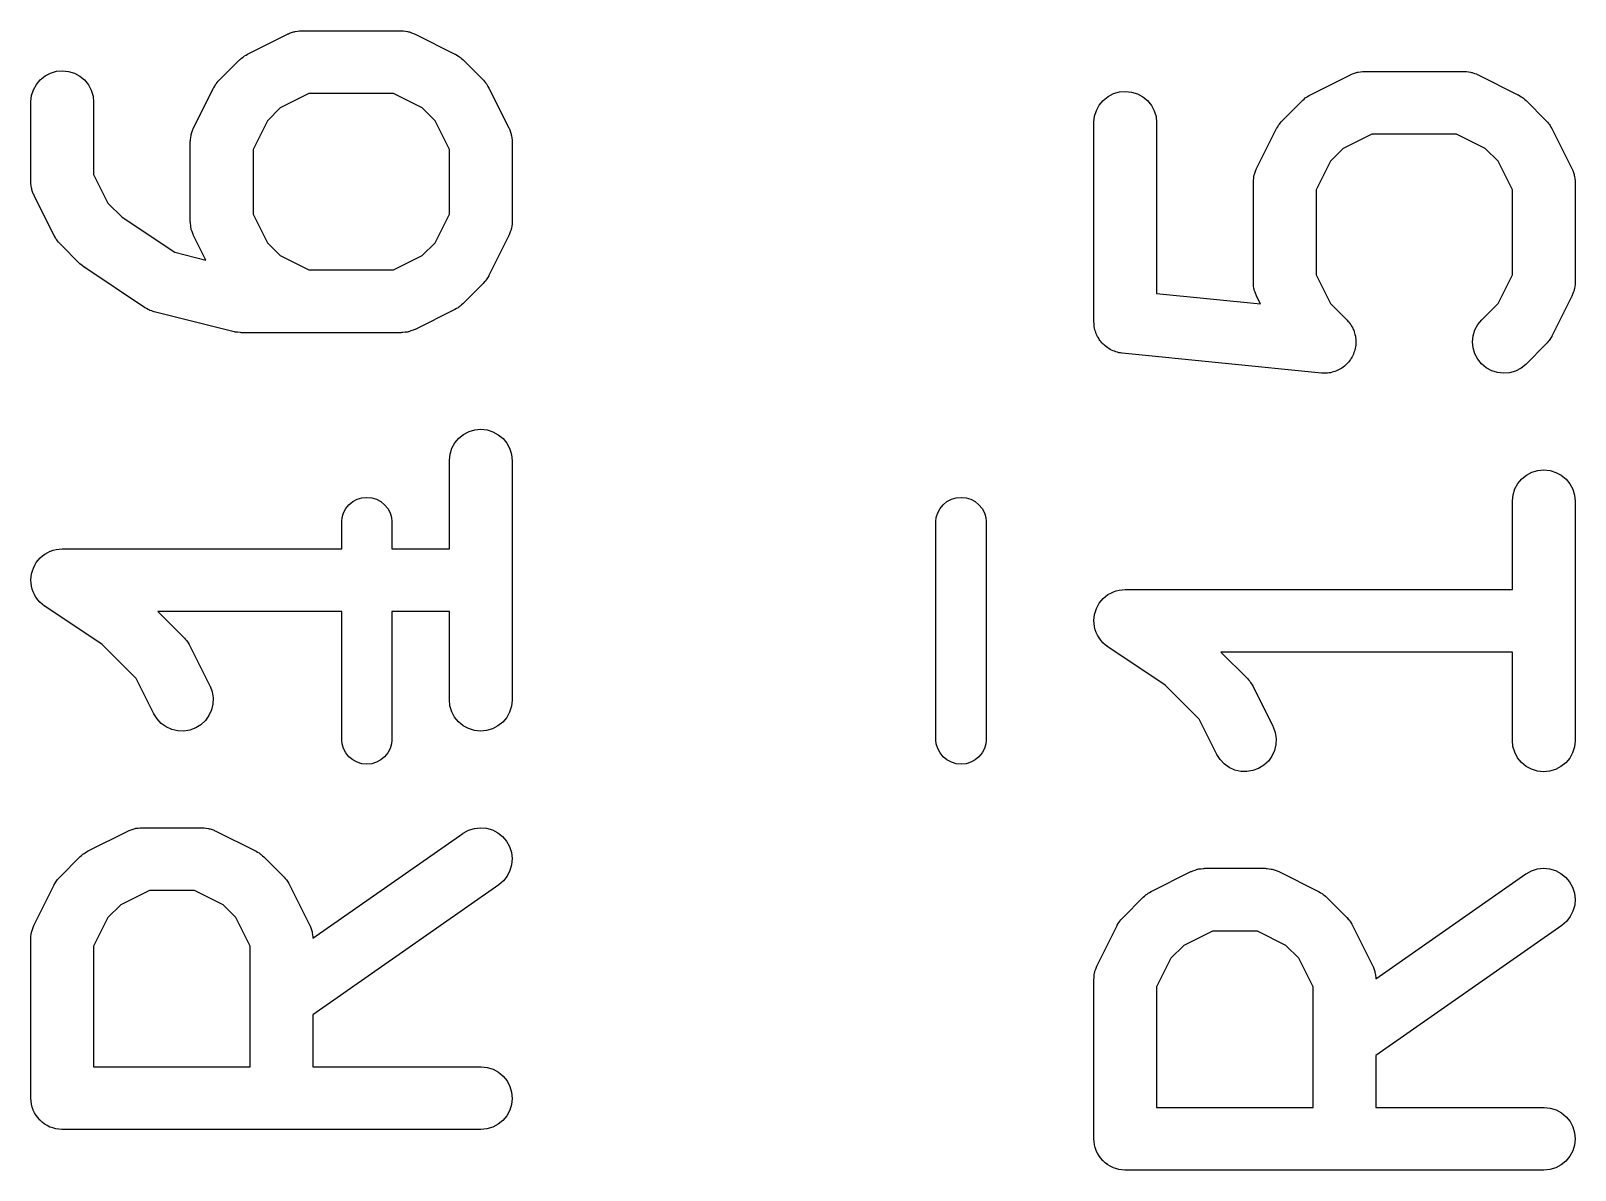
# Model space of a CAD drawing. Extents: x -0.18 to 2.54, y -2.17 to -0.07.
# Drawn here: x 0.9504 to 1.0957, y -0.6177 to -0.5105 of the extents above; entities that cross this region are included whole.
import ezdxf

# ---------------------------------------------------------------- set-up
doc = ezdxf.new("R2010")
doc.units = 0
doc.header["$MEASUREMENT"] = 0
doc.layers.add('BLACK', color=7, linetype='CONTINUOUS')

msp = doc.modelspace()

# ---------------------------------------------------------------- linework, layer by layer
at = {"layer": 'BLACK', "linetype": 'CONTINUOUS'}
for p, q in [((0.970828, -0.512643), (0.974577, -0.510768)), ((0.974577, -0.510768), (0.974614, -0.51075)), ((0.974614, -0.51075), (0.974696, -0.51072)), ((0.974696, -0.51072), (0.974773, -0.510679)), ((0.974773, -0.510679), (0.974966, -0.510621)), ((0.974966, -0.510621), (0.975155, -0.510551)), ((0.975155, -0.510551), (0.975241, -0.510538)), ((0.975241, -0.510538), (0.975324, -0.510513)), ((0.975324, -0.510513), (0.975526, -0.510493)), ((0.975526, -0.510493), (0.975725, -0.510462)), ((0.975725, -0.510462), (0.975812, -0.510465)), ((0.975812, -0.510465), (0.975898, -0.510456)), ((0.975898, -0.510456), (0.985272, -0.510456)), ((0.985272, -0.510456), (0.985313, -0.510457)), ((0.985313, -0.510457), (0.985399, -0.510466)), ((0.985399, -0.510466), (0.985486, -0.510464)), ((0.985486, -0.510464), (0.985685, -0.510499)), ((0.985685, -0.510499), (0.985886, -0.510521)), ((0.985886, -0.510521), (0.985968, -0.510547)), ((0.985968, -0.510547), (0.986054, -0.510562)), ((0.986054, -0.510562), (0.986243, -0.510634)), ((0.986243, -0.510634), (0.986435, -0.510695)), ((0.986435, -0.510695), (0.986511, -0.510737)), ((0.986511, -0.510737), (0.986592, -0.510768)), ((0.986592, -0.510768), (0.990342, -0.512643)), ((0.970444, -0.512884), (0.97054, -0.512808)), ((0.97054, -0.512808), (0.970687, -0.512731)), ((0.970687, -0.512731), (0.970828, -0.512643)), ((0.990342, -0.512643), (0.990379, -0.512662)), ((0.990379, -0.512662), (0.990518, -0.512752)), ((0.990518, -0.512752), (0.990664, -0.51283)), ((0.952295, -0.514421), (0.952847, -0.514258)), ((0.952847, -0.514258), (0.953421, -0.514206)), ((0.953421, -0.514206), (0.953995, -0.514266)), ((0.968186, -0.515071), (0.970061, -0.513196)), ((0.970061, -0.513196), (0.97009, -0.513167)), ((0.97009, -0.513167), (0.970219, -0.513064)), ((0.970219, -0.513064), (0.97034, -0.51295)), ((0.97034, -0.51295), (0.970444, -0.512884)), ((0.990664, -0.51283), (0.990759, -0.512908)), ((0.990759, -0.512908), (0.990862, -0.512975)), ((0.990862, -0.512975), (0.990981, -0.513091)), ((0.990981, -0.513091), (0.991109, -0.513196)), ((0.991109, -0.513196), (0.992984, -0.515071)), ((0.950687, -0.515996), (0.950964, -0.515491)), ((0.950964, -0.515491), (0.951335, -0.515049)), ((0.951335, -0.515049), (0.951784, -0.514688)), ((0.951784, -0.514688), (0.952295, -0.514421)), ((0.953995, -0.514266), (0.954545, -0.514437)), ((0.954545, -0.514437), (0.955052, -0.514711)), ((0.955052, -0.514711), (0.955496, -0.515078)), ((0.955496, -0.515078), (0.95586, -0.515525)), ((0.95586, -0.515525), (0.956131, -0.516034)), ((0.967651, -0.515802), (0.967742, -0.515662)), ((0.967742, -0.515662), (0.96782, -0.515516)), ((0.96782, -0.515516), (0.967898, -0.515421)), ((0.967898, -0.515421), (0.967965, -0.515318)), ((0.967965, -0.515318), (0.968081, -0.515199)), ((0.968081, -0.515199), (0.968186, -0.515071)), ((0.992984, -0.515071), (0.993013, -0.5151)), ((0.993013, -0.5151), (0.993116, -0.51523)), ((0.993116, -0.51523), (0.99323, -0.51535)), ((0.99323, -0.51535), (0.993296, -0.515455)), ((0.993296, -0.515455), (0.993372, -0.515551)), ((0.993372, -0.515551), (0.993449, -0.515698)), ((0.993449, -0.515698), (0.993537, -0.515838)), ((1.07083, -0.516462), (1.07458, -0.514587)), ((1.07458, -0.514587), (1.07461, -0.514569)), ((1.07461, -0.514569), (1.0747, -0.514539)), ((1.0747, -0.514539), (1.07477, -0.514498)), ((1.07477, -0.514498), (1.07497, -0.51444)), ((1.07497, -0.51444), (1.07516, -0.51437)), ((1.07516, -0.51437), (1.07524, -0.514357)), ((1.07524, -0.514357), (1.07532, -0.514332)), ((1.07532, -0.514332), (1.07553, -0.514312)), ((1.07553, -0.514312), (1.07572, -0.51428)), ((1.07572, -0.51428), (1.07581, -0.514284)), ((1.07581, -0.514284), (1.0759, -0.514275)), ((1.0759, -0.514275), (1.08527, -0.514275)), ((1.08527, -0.514275), (1.08531, -0.514276)), ((1.08531, -0.514276), (1.0854, -0.514285)), ((1.0854, -0.514285), (1.08549, -0.514283)), ((1.08549, -0.514283), (1.08569, -0.514317)), ((1.08569, -0.514317), (1.08589, -0.51434)), ((1.08589, -0.51434), (1.08597, -0.514366)), ((1.08597, -0.514366), (1.08605, -0.514381)), ((1.08605, -0.514381), (1.08624, -0.514453)), ((1.08624, -0.514453), (1.08644, -0.514514)), ((1.08644, -0.514514), (1.08651, -0.514556)), ((1.08651, -0.514556), (1.08659, -0.514587)), ((1.08659, -0.514587), (1.09034, -0.516462)), ((0.950448, -0.517118), (0.950513, -0.516545)), ((0.950448, -0.517159), (0.950448, -0.517118)), ((0.950448, -0.524658), (0.950448, -0.517159)), ((0.950513, -0.516545), (0.950687, -0.515996)), ((0.956131, -0.516034), (0.956297, -0.516585)), ((0.956297, -0.516585), (0.956354, -0.517159)), ((0.956354, -0.517159), (0.956354, -0.523961)), ((0.965758, -0.519588), (0.967633, -0.515838)), ((0.967633, -0.515838), (0.967651, -0.515802)), ((0.976595, -0.516362), (0.973898, -0.517711)), ((0.984575, -0.516362), (0.976595, -0.516362)), ((0.987272, -0.517711), (0.984575, -0.516362)), ((0.993537, -0.515838), (0.995412, -0.519588)), ((1.05096, -0.517435), (1.05133, -0.516993)), ((1.05133, -0.516993), (1.05178, -0.516632)), ((1.05178, -0.516632), (1.05229, -0.516365)), ((1.05229, -0.516365), (1.05285, -0.516202)), ((1.05285, -0.516202), (1.05342, -0.51615)), ((1.05342, -0.51615), (1.05399, -0.51621)), ((1.05399, -0.51621), (1.05455, -0.516381)), ((1.05455, -0.516381), (1.05505, -0.516655)), ((1.05505, -0.516655), (1.0555, -0.517022)), ((1.0555, -0.517022), (1.05586, -0.517469)), ((1.06819, -0.51889), (1.07006, -0.517015)), ((1.07006, -0.517015), (1.07009, -0.516986)), ((1.07009, -0.516986), (1.07022, -0.516883)), ((1.07022, -0.516883), (1.07034, -0.516769)), ((1.07034, -0.516769), (1.07044, -0.516703)), ((1.07044, -0.516703), (1.07054, -0.516627)), ((1.07054, -0.516627), (1.07069, -0.51655)), ((1.07069, -0.51655), (1.07083, -0.516462)), ((1.09034, -0.516462), (1.09038, -0.516481)), ((1.09038, -0.516481), (1.09052, -0.516571)), ((1.09052, -0.516571), (1.09066, -0.516649)), ((1.09066, -0.516649), (1.09076, -0.516727)), ((1.09076, -0.516727), (1.09086, -0.516794)), ((1.09086, -0.516794), (1.09098, -0.51691)), ((1.09098, -0.51691), (1.09111, -0.517015)), ((1.09111, -0.517015), (1.09298, -0.51889)), ((0.973898, -0.517711), (0.9727, -0.518908)), ((0.988469, -0.518908), (0.987272, -0.517711)), ((1.05045, -0.519062), (1.05051, -0.518489)), ((1.05051, -0.518489), (1.05069, -0.51794)), ((1.05069, -0.51794), (1.05096, -0.517435)), ((1.05586, -0.517469), (1.05613, -0.517978)), ((1.05613, -0.517978), (1.0563, -0.518529)), ((1.0563, -0.518529), (1.05635, -0.519103)), ((0.965552, -0.520126), (0.965624, -0.519937)), ((0.965624, -0.519937), (0.965685, -0.519745)), ((0.965685, -0.519745), (0.965727, -0.519669)), ((0.965727, -0.519669), (0.965758, -0.519588)), ((0.9727, -0.518908), (0.971352, -0.521605)), ((0.989818, -0.521605), (0.988469, -0.518908)), ((0.995412, -0.519588), (0.99543, -0.519625)), ((0.99543, -0.519625), (0.99546, -0.519706)), ((0.99546, -0.519706), (0.995501, -0.519783)), ((0.995501, -0.519783), (0.995559, -0.519976)), ((0.995559, -0.519976), (0.995629, -0.520166)), ((1.05045, -0.519103), (1.05045, -0.519062)), ((1.05045, -0.537851), (1.05045, -0.519103)), ((1.05635, -0.519103), (1.05635, -0.535178)), ((1.06576, -0.523407), (1.06763, -0.519657)), ((1.06763, -0.519657), (1.06765, -0.51962)), ((1.06765, -0.51962), (1.06774, -0.519481)), ((1.06774, -0.519481), (1.06782, -0.519335)), ((1.06782, -0.519335), (1.0679, -0.51924)), ((1.0679, -0.51924), (1.06796, -0.519137)), ((1.06796, -0.519137), (1.06808, -0.519018)), ((1.06808, -0.519018), (1.06819, -0.51889)), ((1.09298, -0.51889), (1.09301, -0.518919)), ((1.09301, -0.518919), (1.09312, -0.519049)), ((1.09312, -0.519049), (1.09323, -0.519169)), ((1.09323, -0.519169), (1.0933, -0.519274)), ((1.0933, -0.519274), (1.09337, -0.519369)), ((1.09337, -0.519369), (1.09345, -0.519517)), ((1.09345, -0.519517), (1.09354, -0.519657)), ((1.09354, -0.519657), (1.09541, -0.523407)), ((0.965446, -0.520867), (0.965456, -0.520781)), ((0.965446, -0.520908), (0.965446, -0.520867)), ((0.965446, -0.528407), (0.965446, -0.520908)), ((0.965454, -0.520694), (0.965488, -0.520495)), ((0.965456, -0.520781), (0.965454, -0.520694)), ((0.965488, -0.520495), (0.965511, -0.520294)), ((0.965511, -0.520294), (0.965537, -0.520212)), ((0.965537, -0.520212), (0.965552, -0.520126)), ((0.995629, -0.520166), (0.995642, -0.520251)), ((0.995642, -0.520251), (0.995667, -0.520335)), ((0.995667, -0.520335), (0.995687, -0.520536)), ((0.995687, -0.520536), (0.995719, -0.520735)), ((0.995719, -0.520735), (0.995715, -0.520822)), ((0.995715, -0.520822), (0.995724, -0.520908)), ((0.995724, -0.520908), (0.995724, -0.528407)), ((1.0766, -0.520181), (1.0739, -0.52153)), ((1.08457, -0.520181), (1.0766, -0.520181)), ((1.08727, -0.52153), (1.08457, -0.520181)), ((0.971352, -0.521605), (0.971352, -0.52771)), ((0.989818, -0.52771), (0.989818, -0.521605)), ((1.0727, -0.522727), (1.07135, -0.525424)), ((1.0739, -0.52153), (1.0727, -0.522727)), ((1.08847, -0.522727), (1.08727, -0.52153)), ((1.08982, -0.525424), (1.08847, -0.522727)), ((0.956354, -0.523961), (0.957702, -0.526658)), ((1.06545, -0.524513), (1.06549, -0.524314)), ((1.06549, -0.524314), (1.06551, -0.524113)), ((1.06551, -0.524113), (1.06554, -0.524031)), ((1.06554, -0.524031), (1.06555, -0.523945)), ((1.06555, -0.523945), (1.06562, -0.523756)), ((1.06562, -0.523756), (1.06568, -0.523564)), ((1.06568, -0.523564), (1.06573, -0.523488)), ((1.06573, -0.523488), (1.06576, -0.523407)), ((1.09541, -0.523407), (1.09543, -0.523444)), ((1.09543, -0.523444), (1.09546, -0.523525)), ((1.09546, -0.523525), (1.0955, -0.523602)), ((1.0955, -0.523602), (1.09556, -0.523795)), ((1.09556, -0.523795), (1.09563, -0.523985)), ((1.09563, -0.523985), (1.09564, -0.52407)), ((1.09564, -0.52407), (1.09567, -0.524154)), ((1.09567, -0.524154), (1.09569, -0.524355)), ((1.09569, -0.524355), (1.09572, -0.524554)), ((0.950456, -0.524744), (0.950448, -0.524658)), ((0.950453, -0.524831), (0.950456, -0.524744)), ((0.950485, -0.52503), (0.950453, -0.524831)), ((0.950504, -0.525231), (0.950485, -0.52503)), ((0.950529, -0.525315), (0.950504, -0.525231)), ((0.950543, -0.5254), (0.950529, -0.525315)), ((0.950612, -0.52559), (0.950543, -0.5254)), ((0.950671, -0.525783), (0.950612, -0.52559)), ((0.950712, -0.52586), (0.950671, -0.525783)), ((0.950742, -0.525941), (0.950712, -0.52586)), ((1.06546, -0.5246), (1.06545, -0.524513)), ((1.06545, -0.524686), (1.06546, -0.5246)), ((1.06545, -0.524727), (1.06545, -0.524686)), ((1.06545, -0.534101), (1.06545, -0.524727)), ((1.07135, -0.525424), (1.07135, -0.533404)), ((1.08982, -0.533404), (1.08982, -0.525424)), ((1.09572, -0.524554), (1.09572, -0.524641)), ((1.09572, -0.524641), (1.09572, -0.524727)), ((1.09572, -0.524727), (1.09572, -0.534101)), ((0.95076, -0.525978), (0.950742, -0.525941)), ((0.952635, -0.529728), (0.95076, -0.525978)), ((0.957702, -0.526658), (0.959031, -0.527987)), ((0.959031, -0.527987), (0.963987, -0.531291)), ((0.965455, -0.528494), (0.965446, -0.528407)), ((0.965451, -0.528581), (0.965455, -0.528494)), ((0.965483, -0.52878), (0.965451, -0.528581)), ((0.965502, -0.528981), (0.965483, -0.52878)), ((0.971352, -0.52771), (0.9727, -0.530408)), ((0.988469, -0.530408), (0.989818, -0.52771)), ((0.995716, -0.528622), (0.995682, -0.528821)), ((0.995723, -0.528449), (0.995714, -0.528535)), ((0.995714, -0.528535), (0.995716, -0.528622)), ((0.995724, -0.528407), (0.995723, -0.528449)), ((0.952723, -0.529868), (0.952635, -0.529728)), ((0.952799, -0.530016), (0.952723, -0.529868)), ((0.952876, -0.530112), (0.952799, -0.530016)), ((0.952941, -0.530216), (0.952876, -0.530112)), ((0.953055, -0.530336), (0.952941, -0.530216)), ((0.965528, -0.529064), (0.965502, -0.528981)), ((0.965541, -0.52915), (0.965528, -0.529064)), ((0.965611, -0.529339), (0.965541, -0.52915)), ((0.965669, -0.529533), (0.965611, -0.529339)), ((0.96571, -0.529609), (0.965669, -0.529533)), ((0.96574, -0.529691), (0.96571, -0.529609)), ((0.965758, -0.529728), (0.96574, -0.529691)), ((0.966904, -0.53202), (0.965758, -0.529728)), ((0.995412, -0.529728), (0.993537, -0.533477)), ((0.995443, -0.529647), (0.995412, -0.529728)), ((0.995485, -0.529571), (0.995443, -0.529647)), ((0.995546, -0.529379), (0.995485, -0.529571)), ((0.995618, -0.52919), (0.995546, -0.529379)), ((0.995633, -0.529104), (0.995618, -0.52919)), ((0.995659, -0.529021), (0.995633, -0.529104)), ((0.995682, -0.528821), (0.995659, -0.529021)), ((0.953159, -0.530466), (0.953055, -0.530336)), ((0.953188, -0.530495), (0.953159, -0.530466)), ((0.955062, -0.53237), (0.953188, -0.530495)), ((0.963987, -0.531291), (0.966904, -0.53202)), ((0.9727, -0.530408), (0.973898, -0.531605)), ((0.973898, -0.531605), (0.976595, -0.532954)), ((0.984575, -0.532954), (0.987272, -0.531605)), ((0.987272, -0.531605), (0.988469, -0.530408)), ((0.95527, -0.532541), (0.955062, -0.53237)), ((0.955478, -0.532716), (0.95527, -0.532541)), ((0.955508, -0.532736), (0.955478, -0.532716)), ((0.955512, -0.532739), (0.955508, -0.532736)), ((0.955508, -0.532736), (0.955508, -0.532736)), ((0.955508, -0.532736), (0.955508, -0.532736)), ((0.961137, -0.536489), (0.955512, -0.532739)), ((0.976595, -0.532954), (0.984575, -0.532954)), ((0.992984, -0.534245), (0.991109, -0.53612)), ((0.993089, -0.534117), (0.992984, -0.534245)), ((0.993205, -0.533998), (0.993089, -0.534117)), ((0.993272, -0.533894), (0.993205, -0.533998)), ((0.99335, -0.533799), (0.993272, -0.533894)), ((0.993428, -0.533654), (0.99335, -0.533799)), ((0.993518, -0.533514), (0.993428, -0.533654)), ((0.993537, -0.533477), (0.993518, -0.533514)), ((1.06545, -0.534187), (1.06545, -0.534101)), ((1.06545, -0.534274), (1.06545, -0.534187)), ((1.06548, -0.534473), (1.06545, -0.534274)), ((1.0655, -0.534675), (1.06548, -0.534473)), ((1.07135, -0.533404), (1.0727, -0.536101)), ((1.08847, -0.536101), (1.08982, -0.533404)), ((1.09568, -0.534515), (1.09566, -0.534715)), ((1.09572, -0.534316), (1.09568, -0.534515)), ((1.09572, -0.534142), (1.09571, -0.534229)), ((1.09571, -0.534229), (1.09572, -0.534316)), ((1.09572, -0.534101), (1.09572, -0.534142)), ((1.05635, -0.535178), (1.06612, -0.536155)), ((1.06553, -0.534758), (1.0655, -0.534675)), ((1.06554, -0.534844), (1.06553, -0.534758)), ((1.06561, -0.535033), (1.06554, -0.534844)), ((1.06567, -0.535226), (1.06561, -0.535033)), ((1.06571, -0.535303), (1.06567, -0.535226)), ((1.06574, -0.535385), (1.06571, -0.535303)), ((1.06576, -0.535422), (1.06574, -0.535385)), ((1.06612, -0.536155), (1.06576, -0.535422)), ((1.09541, -0.535422), (1.09354, -0.539171)), ((1.09544, -0.53534), (1.09541, -0.535422)), ((1.09548, -0.535264), (1.09544, -0.53534)), ((1.09555, -0.535072), (1.09548, -0.535264)), ((1.09562, -0.534883), (1.09555, -0.535072)), ((1.09563, -0.534798), (1.09562, -0.534883)), ((1.09566, -0.534715), (1.09563, -0.534798)), ((0.961311, -0.536581), (0.961137, -0.536489)), ((0.961479, -0.536685), (0.961311, -0.536581)), ((0.961564, -0.536717), (0.961479, -0.536685)), ((0.961645, -0.53676), (0.961564, -0.536717)), ((0.961834, -0.536817), (0.961645, -0.53676)), ((0.962019, -0.536886), (0.961834, -0.536817)), ((0.962059, -0.536896), (0.962019, -0.536886)), ((0.969558, -0.538771), (0.962059, -0.536896)), ((0.990342, -0.536673), (0.986592, -0.538547)), ((0.990482, -0.536584), (0.990342, -0.536673)), ((0.99063, -0.536508), (0.990482, -0.536584)), ((0.990726, -0.536431), (0.99063, -0.536508)), ((0.99083, -0.536366), (0.990726, -0.536431)), ((0.99095, -0.536252), (0.99083, -0.536366)), ((0.99108, -0.536149), (0.99095, -0.536252)), ((0.991109, -0.53612), (0.99108, -0.536149)), ((1.0727, -0.536101), (1.07424, -0.537637)), ((1.08693, -0.537637), (1.08847, -0.536101)), ((0.96961, -0.538779), (0.969558, -0.538771)), ((0.96966, -0.538795), (0.96961, -0.538779)), ((0.969894, -0.538821), (0.96966, -0.538795)), ((0.970128, -0.538856), (0.969894, -0.538821)), ((0.97018, -0.538853), (0.970128, -0.538856)), ((0.970232, -0.538859), (0.97018, -0.538853)), ((0.970274, -0.538859), (0.970232, -0.538859)), ((0.985272, -0.538859), (0.970274, -0.538859)), ((0.985358, -0.538851), (0.985272, -0.538859)), ((0.985445, -0.538854), (0.985358, -0.538851)), ((0.985644, -0.538823), (0.985445, -0.538854)), ((0.985845, -0.538803), (0.985644, -0.538823)), ((0.985929, -0.538778), (0.985845, -0.538803)), ((0.986014, -0.538764), (0.985929, -0.538778)), ((0.986204, -0.538695), (0.986014, -0.538764)), ((0.986397, -0.538636), (0.986204, -0.538695)), ((0.986474, -0.538596), (0.986397, -0.538636)), ((0.986555, -0.538566), (0.986474, -0.538596)), ((0.986592, -0.538547), (0.986555, -0.538566)), ((1.05046, -0.537981), (1.05045, -0.537851)), ((1.05046, -0.538113), (1.05046, -0.537981)), ((1.05049, -0.538267), (1.05046, -0.538113)), ((1.0505, -0.538424), (1.05049, -0.538267)), ((1.05054, -0.53855), (1.0505, -0.538424)), ((1.05057, -0.538679), (1.05054, -0.53855)), ((1.05063, -0.538825), (1.05057, -0.538679)), ((1.05067, -0.538976), (1.05063, -0.538825)), ((1.07424, -0.537637), (1.07427, -0.537667)), ((1.07427, -0.537667), (1.07435, -0.537778)), ((1.07435, -0.537778), (1.07445, -0.53788)), ((1.07445, -0.53788), (1.07453, -0.538002)), ((1.07453, -0.538002), (1.07462, -0.538117)), ((1.07462, -0.538117), (1.07469, -0.538243)), ((1.07469, -0.538243), (1.07477, -0.538362)), ((1.07477, -0.538362), (1.07482, -0.538499)), ((1.07482, -0.538499), (1.07489, -0.538629)), ((1.07489, -0.538629), (1.07493, -0.538765)), ((1.07493, -0.538765), (1.07498, -0.538897)), ((1.07498, -0.538897), (1.07501, -0.539041)), ((1.08613, -0.539142), (1.0863, -0.538591)), ((1.0863, -0.538591), (1.08657, -0.538083)), ((1.08657, -0.538083), (1.08693, -0.537637)), ((1.05073, -0.539092), (1.05067, -0.538976)), ((1.05078, -0.539214), (1.05073, -0.539092)), ((1.05087, -0.539346), (1.05078, -0.539214)), ((1.05094, -0.539485), (1.05087, -0.539346)), ((1.05102, -0.539586), (1.05094, -0.539485)), ((1.0511, -0.539696), (1.05102, -0.539586)), ((1.05121, -0.539809), (1.0511, -0.539696)), ((1.05131, -0.539931), (1.05121, -0.539809)), ((1.05141, -0.540015), (1.05131, -0.539931)), ((1.0515, -0.540109), (1.05141, -0.540015)), ((1.05163, -0.540198), (1.0515, -0.540109)), ((1.05175, -0.540299), (1.05163, -0.540198)), ((1.05187, -0.540361), (1.05175, -0.540299)), ((1.05197, -0.540435), (1.05187, -0.540361)), ((1.07504, -0.540329), (1.075, -0.540464)), ((1.07501, -0.539041), (1.07505, -0.539182)), ((1.07505, -0.540184), (1.07504, -0.540329)), ((1.07505, -0.539182), (1.07506, -0.539324)), ((1.07508, -0.54004), (1.07505, -0.540184)), ((1.07506, -0.539324), (1.07509, -0.539463)), ((1.07509, -0.539897), (1.07508, -0.54004)), ((1.07509, -0.539463), (1.07509, -0.53961)), ((1.07509, -0.53961), (1.0751, -0.539756)), ((1.0751, -0.539756), (1.07509, -0.539897)), ((1.08607, -0.539715), (1.08613, -0.539142)), ((1.08612, -0.540289), (1.08607, -0.539715)), ((1.08629, -0.540841), (1.08612, -0.540289)), ((1.09298, -0.539938), (1.09111, -0.541813)), ((1.09309, -0.53981), (1.09298, -0.539938)), ((1.0932, -0.539691), (1.09309, -0.53981)), ((1.09327, -0.539588), (1.0932, -0.539691)), ((1.09335, -0.539493), (1.09327, -0.539588)), ((1.09343, -0.539347), (1.09335, -0.539493)), ((1.09352, -0.539208), (1.09343, -0.539347)), ((1.09354, -0.539171), (1.09352, -0.539208)), ((1.05212, -0.540498), (1.05197, -0.540435)), ((1.05226, -0.540573), (1.05212, -0.540498)), ((1.05238, -0.540611), (1.05226, -0.540573)), ((1.0525, -0.540663), (1.05238, -0.540611)), ((1.05266, -0.540696), (1.0525, -0.540663)), ((1.05281, -0.540743), (1.05266, -0.540696)), ((1.05294, -0.540757), (1.05281, -0.540743)), ((1.05307, -0.540784), (1.05294, -0.540757)), ((1.05311, -0.540789), (1.05307, -0.540784)), ((1.07185, -0.542663), (1.05311, -0.540789)), ((1.07422, -0.541828), (1.07411, -0.541917)), ((1.07432, -0.541715), (1.07422, -0.541828)), ((1.07442, -0.541612), (1.07432, -0.541715)), ((1.0745, -0.541494), (1.07442, -0.541612)), ((1.07459, -0.541385), (1.0745, -0.541494)), ((1.07466, -0.541256), (1.07459, -0.541385)), ((1.07474, -0.541135), (1.07466, -0.541256)), ((1.0748, -0.541004), (1.07474, -0.541135)), ((1.07487, -0.540879), (1.0748, -0.541004)), ((1.07491, -0.540739), (1.07487, -0.540879)), ((1.07497, -0.540604), (1.07491, -0.540739)), ((1.075, -0.540464), (1.07497, -0.540604)), ((1.08656, -0.541351), (1.08629, -0.540841)), ((1.08692, -0.541799), (1.08656, -0.541351)), ((1.08736, -0.542168), (1.08692, -0.541799)), ((1.09108, -0.541842), (1.09063, -0.542202)), ((1.09111, -0.541813), (1.09108, -0.541842)), ((1.072, -0.542664), (1.07185, -0.542663)), ((1.07214, -0.542678), (1.072, -0.542664)), ((1.07228, -0.542664), (1.07214, -0.542678)), ((1.07243, -0.542665), (1.07228, -0.542664)), ((1.07257, -0.542637), (1.07243, -0.542665)), ((1.07271, -0.542624), (1.07257, -0.542637)), ((1.07285, -0.542582), (1.07271, -0.542624)), ((1.073, -0.542554), (1.07285, -0.542582)), ((1.07313, -0.5425), (1.073, -0.542554)), ((1.07326, -0.542459), (1.07313, -0.5425)), ((1.07339, -0.542391), (1.07326, -0.542459)), ((1.07353, -0.542335), (1.07339, -0.542391)), ((1.07365, -0.542257), (1.07353, -0.542335)), ((1.07377, -0.54219), (1.07365, -0.542257)), ((1.07389, -0.542098), (1.07377, -0.54219)), ((1.07401, -0.542017), (1.07389, -0.542098)), ((1.07411, -0.541917), (1.07401, -0.542017)), ((1.08787, -0.542443), (1.08736, -0.542168)), ((1.08842, -0.542616), (1.08787, -0.542443)), ((1.08899, -0.542678), (1.08842, -0.542616)), ((1.08956, -0.542628), (1.08899, -0.542678)), ((1.09012, -0.542467), (1.08956, -0.542628)), ((1.09063, -0.542202), (1.09012, -0.542467)), ((0.990334, -0.549236), (0.990705, -0.548795)), ((0.990705, -0.548795), (0.991154, -0.548434)), ((0.991154, -0.548434), (0.991665, -0.548167)), ((0.991665, -0.548167), (0.992218, -0.548004)), ((0.992218, -0.548004), (0.992791, -0.547952)), ((0.992791, -0.547952), (0.993365, -0.548012)), ((0.993365, -0.548012), (0.993915, -0.548183)), ((0.993915, -0.548183), (0.994422, -0.548457)), ((0.994422, -0.548457), (0.994866, -0.548824)), ((0.994866, -0.548824), (0.99523, -0.549271)), ((0.989818, -0.550863), (0.989883, -0.550291)), ((0.989883, -0.550291), (0.990057, -0.549741)), ((0.990057, -0.549741), (0.990334, -0.549236)), ((0.99523, -0.549271), (0.995501, -0.549779)), ((0.995501, -0.549779), (0.995667, -0.550331)), ((0.995667, -0.550331), (0.995724, -0.550905)), ((0.989818, -0.550905), (0.989818, -0.550863)), ((0.989818, -0.5592), (0.989818, -0.550905)), ((0.995724, -0.550905), (0.995724, -0.573402)), ((1.09115, -0.552253), (1.09166, -0.551986)), ((1.09166, -0.551986), (1.09222, -0.551823)), ((1.09222, -0.551823), (1.09279, -0.551771)), ((1.09279, -0.551771), (1.09336, -0.551831)), ((1.09336, -0.551831), (1.09392, -0.552001)), ((1.09392, -0.552001), (1.09442, -0.552276)), ((1.09006, -0.55356), (1.09033, -0.553055)), ((1.09033, -0.553055), (1.0907, -0.552614)), ((1.0907, -0.552614), (1.09115, -0.552253)), ((1.09442, -0.552276), (1.09487, -0.552643)), ((1.09487, -0.552643), (1.09523, -0.553089)), ((1.09523, -0.553089), (1.0955, -0.553598)), ((0.980369, -0.555051), (0.980729, -0.554756)), ((0.980729, -0.554756), (0.981139, -0.554536)), ((0.981139, -0.554536), (0.981584, -0.554401)), ((0.981584, -0.554401), (0.982047, -0.554356)), ((0.982047, -0.554356), (0.98251, -0.554401)), ((0.98251, -0.554401), (0.982956, -0.554536)), ((0.982956, -0.554536), (0.983366, -0.554756)), ((0.983366, -0.554756), (0.983726, -0.555051)), ((1.03627, -0.555051), (1.03663, -0.554756)), ((1.03663, -0.554756), (1.03704, -0.554536)), ((1.03704, -0.554536), (1.03749, -0.554401)), ((1.03749, -0.554401), (1.03795, -0.554356)), ((1.03795, -0.554356), (1.03842, -0.554401)), ((1.03842, -0.554401), (1.03886, -0.554536)), ((1.03886, -0.554536), (1.03927, -0.554756)), ((1.03927, -0.554756), (1.03963, -0.555051)), ((1.08982, -0.554682), (1.08988, -0.55411)), ((1.08982, -0.554723), (1.08982, -0.554682)), ((1.08982, -0.563019), (1.08982, -0.554723)), ((1.08988, -0.55411), (1.09006, -0.55356)), ((1.0955, -0.553598), (1.09567, -0.55415)), ((1.09567, -0.55415), (1.09572, -0.554723)), ((1.09572, -0.554723), (1.09572, -0.577221)), ((0.979685, -0.556613), (0.979719, -0.556266)), ((0.979719, -0.556266), (0.979854, -0.555821)), ((0.979854, -0.555821), (0.980074, -0.555411)), ((0.980074, -0.555411), (0.980369, -0.555051)), ((0.983726, -0.555051), (0.984021, -0.555411)), ((0.984021, -0.555411), (0.98424, -0.555821)), ((0.98424, -0.555821), (0.984375, -0.556266)), ((0.984375, -0.556266), (0.984409, -0.556613)), ((1.03559, -0.556613), (1.03562, -0.556266)), ((1.03562, -0.556266), (1.03576, -0.555821)), ((1.03576, -0.555821), (1.03598, -0.555411)), ((1.03598, -0.555411), (1.03627, -0.555051)), ((1.03963, -0.555051), (1.03993, -0.555411)), ((1.03993, -0.555411), (1.04015, -0.555821)), ((1.04015, -0.555821), (1.04028, -0.556266)), ((1.04028, -0.556266), (1.04031, -0.556613)), ((0.979685, -0.5592), (0.979685, -0.556613)), ((0.984409, -0.556613), (0.984409, -0.5592)), ((1.03559, -0.577206), (1.03559, -0.556613)), ((1.04031, -0.556613), (1.04031, -0.577206)), ((0.952548, -0.559341), (0.952827, -0.559257)), ((0.952827, -0.559257), (0.95283, -0.559256)), ((0.95283, -0.559256), (0.952832, -0.559256)), ((0.952832, -0.559256), (0.953119, -0.559228)), ((0.953119, -0.559228), (0.953401, -0.5592)), ((0.953401, -0.5592), (0.979685, -0.5592)), ((0.984409, -0.5592), (0.989818, -0.5592)), ((0.950681, -0.561005), (0.950821, -0.560746)), ((0.950821, -0.560746), (0.950953, -0.560502)), ((0.950953, -0.560502), (0.950954, -0.5605)), ((0.950954, -0.5605), (0.950955, -0.560498)), ((0.950955, -0.560498), (0.951145, -0.56027)), ((0.951145, -0.56027), (0.95132, -0.560058)), ((0.95132, -0.560058), (0.951322, -0.560056)), ((0.951322, -0.560056), (0.951323, -0.560055)), ((0.951323, -0.560055), (0.951552, -0.559869)), ((0.951552, -0.559869), (0.951767, -0.559694)), ((0.951767, -0.559694), (0.951769, -0.559693)), ((0.951769, -0.559693), (0.951771, -0.559691)), ((0.951771, -0.559691), (0.95203, -0.559554)), ((0.95203, -0.559554), (0.952276, -0.559423)), ((0.952276, -0.559423), (0.952278, -0.559422)), ((0.952278, -0.559422), (0.95228, -0.559421)), ((0.95228, -0.559421), (0.952548, -0.559341)), ((0.950448, -0.562128), (0.950479, -0.561843)), ((0.950448, -0.56213), (0.950448, -0.562128)), ((0.950448, -0.562133), (0.950448, -0.56213)), ((0.950475, -0.56243), (0.950448, -0.562133)), ((0.950479, -0.561843), (0.950508, -0.561559)), ((0.950508, -0.561559), (0.950509, -0.561557)), ((0.950509, -0.561555), (0.950596, -0.561276)), ((0.950509, -0.561557), (0.950509, -0.561555)), ((0.950596, -0.561276), (0.950679, -0.561009)), ((0.950679, -0.561009), (0.95068, -0.561007)), ((0.95068, -0.561007), (0.950681, -0.561005)), ((0.950499, -0.562702), (0.950475, -0.56243)), ((0.9505, -0.562704), (0.950499, -0.562702)), ((0.9505, -0.562706), (0.9505, -0.562704)), ((0.950583, -0.562989), (0.9505, -0.562706)), ((0.950661, -0.563255), (0.950583, -0.562989)), ((0.950662, -0.563257), (0.950661, -0.563255)), ((0.950663, -0.563259), (0.950662, -0.563257)), ((0.95079, -0.563503), (0.950663, -0.563259)), ((0.950927, -0.563766), (0.95079, -0.563503)), ((1.05155, -0.563688), (1.05177, -0.563513)), ((1.05177, -0.56351), (1.05203, -0.563373)), ((1.05177, -0.563512), (1.05177, -0.56351)), ((1.05177, -0.563513), (1.05177, -0.563512)), ((1.05203, -0.563373), (1.05228, -0.563242)), ((1.05228, -0.56324), (1.05255, -0.56316)), ((1.05228, -0.563241), (1.05228, -0.56324)), ((1.05228, -0.563242), (1.05228, -0.563241)), ((1.05255, -0.56316), (1.05283, -0.563076)), ((1.05283, -0.563075), (1.05312, -0.563047)), ((1.05283, -0.563076), (1.05283, -0.563075)), ((1.05283, -0.563075), (1.05283, -0.563075)), ((1.05312, -0.563047), (1.0534, -0.563019)), ((1.0534, -0.563019), (1.08982, -0.563019)), ((0.950929, -0.563768), (0.950927, -0.563766)), ((0.95093, -0.56377), (0.950929, -0.563768)), ((0.951109, -0.563992), (0.95093, -0.56377)), ((0.951288, -0.564216), (0.951109, -0.563992)), ((0.95129, -0.564217), (0.951288, -0.564216)), ((0.951291, -0.564219), (0.95129, -0.564217)), ((0.951514, -0.564406), (0.951291, -0.564219)), ((0.951729, -0.564587), (0.951514, -0.564406)), ((0.951732, -0.564589), (0.951729, -0.564587)), ((0.951733, -0.56459), (0.951732, -0.564589)), ((0.951763, -0.56461), (0.951733, -0.56459)), ((0.951733, -0.56459), (0.951733, -0.56459)), ((0.957144, -0.568197), (0.951763, -0.56461)), ((0.979685, -0.565106), (0.962404, -0.565106)), ((0.962404, -0.565106), (0.964863, -0.567564)), ((0.979685, -0.577206), (0.979685, -0.565106)), ((0.989818, -0.565106), (0.984409, -0.565106)), ((0.984409, -0.565106), (0.984409, -0.577206)), ((0.989818, -0.573402), (0.989818, -0.565106)), ((1.05051, -0.565374), (1.0506, -0.565095)), ((1.0506, -0.565095), (1.05068, -0.564828)), ((1.05068, -0.564824), (1.05082, -0.564567)), ((1.05068, -0.564826), (1.05068, -0.564824)), ((1.05068, -0.564828), (1.05068, -0.564826)), ((1.05082, -0.564567), (1.05095, -0.564321)), ((1.05095, -0.564319), (1.05096, -0.564317)), ((1.05095, -0.564321), (1.05095, -0.564319)), ((1.05096, -0.564317), (1.05114, -0.564097)), ((1.05114, -0.564097), (1.05132, -0.563877)), ((1.05132, -0.563874), (1.05155, -0.563688)), ((1.05132, -0.563875), (1.05132, -0.563874)), ((1.05132, -0.563877), (1.05132, -0.563875)), ((1.05045, -0.565947), (1.05048, -0.565662)), ((1.05045, -0.565949), (1.05045, -0.565947)), ((1.05045, -0.565951), (1.05045, -0.565949)), ((1.05047, -0.566241), (1.05045, -0.565951)), ((1.0505, -0.566521), (1.05047, -0.566241)), ((1.05048, -0.565662), (1.05051, -0.565378)), ((1.0505, -0.566523), (1.0505, -0.566521)), ((1.0505, -0.566525), (1.0505, -0.566523)), ((1.05058, -0.566808), (1.0505, -0.566525)), ((1.05051, -0.565376), (1.05051, -0.565374)), ((1.05051, -0.565378), (1.05051, -0.565376)), ((0.964863, -0.567564), (0.964891, -0.567594)), ((0.964891, -0.567594), (0.964995, -0.567723)), ((0.964995, -0.567723), (0.965109, -0.567844)), ((0.965109, -0.567844), (0.965174, -0.567948)), ((0.965174, -0.567948), (0.965251, -0.568044)), ((1.05066, -0.567074), (1.05058, -0.566808)), ((1.05066, -0.567076), (1.05066, -0.567074)), ((1.05066, -0.567078), (1.05066, -0.567076)), ((1.05079, -0.567314), (1.05066, -0.567078)), ((1.05093, -0.567585), (1.05079, -0.567314)), ((1.05093, -0.567587), (1.05093, -0.567585)), ((1.05093, -0.567589), (1.05093, -0.567587)), ((1.05111, -0.567811), (1.05093, -0.567589)), ((1.05129, -0.568035), (1.05111, -0.567811)), ((0.960348, -0.571401), (0.957144, -0.568197)), ((0.965251, -0.568044), (0.965327, -0.568191)), ((0.965327, -0.568191), (0.965416, -0.568332)), ((0.965416, -0.568332), (0.96729, -0.572081)), ((1.05129, -0.568036), (1.05129, -0.568035)), ((1.05129, -0.568038), (1.05129, -0.568036)), ((1.05151, -0.568225), (1.05129, -0.568038)), ((1.05173, -0.568406), (1.05151, -0.568225)), ((1.05173, -0.568408), (1.05173, -0.568406)), ((1.05173, -0.568409), (1.05173, -0.568408)), ((1.05173, -0.568408), (1.05173, -0.568408)), ((1.05176, -0.568429), (1.05173, -0.568409)), ((1.05714, -0.572016), (1.05176, -0.568429)), ((1.08982, -0.568925), (1.0624, -0.568925)), ((1.0624, -0.568925), (1.06486, -0.571383)), ((1.08982, -0.577221), (1.08982, -0.568925)), ((0.962008, -0.574722), (0.960348, -0.571401)), ((0.96729, -0.572081), (0.967309, -0.572118)), ((0.967309, -0.572118), (0.967507, -0.572659)), ((1.06035, -0.57522), (1.05714, -0.572016)), ((1.06486, -0.571383), (1.06489, -0.571413)), ((1.06489, -0.571413), (1.06499, -0.571542)), ((1.06499, -0.571542), (1.06511, -0.571663)), ((1.06511, -0.571663), (1.06517, -0.571767)), ((1.06517, -0.571767), (1.06525, -0.571863)), ((1.06525, -0.571863), (1.06533, -0.57201)), ((1.06533, -0.57201), (1.06542, -0.572151)), ((1.06542, -0.572151), (1.06729, -0.5759)), ((0.967575, -0.573804), (0.967441, -0.574365)), ((0.967507, -0.572659), (0.967597, -0.573228)), ((0.967597, -0.573228), (0.967575, -0.573804)), ((0.989874, -0.573975), (0.989818, -0.573402)), ((0.995723, -0.573443), (0.995659, -0.574016)), ((0.995724, -0.573402), (0.995723, -0.573443)), ((0.962315, -0.57521), (0.962008, -0.574722)), ((0.962711, -0.575629), (0.962315, -0.57521)), ((0.9672, -0.574889), (0.966863, -0.575356)), ((0.967441, -0.574365), (0.9672, -0.574889)), ((0.990041, -0.574527), (0.989874, -0.573975)), ((0.990311, -0.575036), (0.990041, -0.574527)), ((0.990676, -0.575482), (0.990311, -0.575036)), ((0.995207, -0.57507), (0.994837, -0.575511)), ((0.995485, -0.574565), (0.995207, -0.57507)), ((0.995659, -0.574016), (0.995485, -0.574565)), ((1.06201, -0.578541), (1.06035, -0.57522)), ((0.96318, -0.575963), (0.962711, -0.575629)), ((0.963706, -0.5762), (0.96318, -0.575963)), ((0.964267, -0.57633), (0.963706, -0.5762)), ((0.964843, -0.576348), (0.964267, -0.57633)), ((0.965412, -0.576254), (0.964843, -0.576348)), ((0.965951, -0.576052), (0.965412, -0.576254)), ((0.966441, -0.575749), (0.965951, -0.576052)), ((0.966863, -0.575356), (0.966441, -0.575749)), ((0.99112, -0.57585), (0.990676, -0.575482)), ((0.991627, -0.576124), (0.99112, -0.57585)), ((0.992177, -0.576294), (0.991627, -0.576124)), ((0.99275, -0.576354), (0.992177, -0.576294)), ((0.993324, -0.576302), (0.99275, -0.576354)), ((0.993877, -0.576139), (0.993324, -0.576302)), ((0.994388, -0.575872), (0.993877, -0.576139)), ((0.994837, -0.575511), (0.994388, -0.575872)), ((1.06729, -0.5759), (1.06731, -0.575937)), ((1.06731, -0.575937), (1.06751, -0.576478)), ((1.06751, -0.576478), (1.0676, -0.577047)), ((0.979719, -0.577553), (0.979685, -0.577206)), ((0.979854, -0.577998), (0.979719, -0.577553)), ((0.980074, -0.578408), (0.979854, -0.577998)), ((0.98424, -0.577998), (0.984021, -0.578408)), ((0.984375, -0.577553), (0.98424, -0.577998)), ((0.984409, -0.577206), (0.984375, -0.577553)), ((1.03562, -0.577553), (1.03559, -0.577206)), ((1.03576, -0.577998), (1.03562, -0.577553)), ((1.03598, -0.578408), (1.03576, -0.577998)), ((1.04015, -0.577998), (1.03993, -0.578408)), ((1.04028, -0.577553), (1.04015, -0.577998)), ((1.04031, -0.577206), (1.04028, -0.577553)), ((1.06757, -0.577623), (1.06744, -0.578184)), ((1.0676, -0.577047), (1.06757, -0.577623)), ((1.08987, -0.577794), (1.08982, -0.577221)), ((1.09004, -0.578346), (1.08987, -0.577794)), ((1.09566, -0.577835), (1.09548, -0.578384)), ((1.09572, -0.577262), (1.09566, -0.577835)), ((1.09572, -0.577221), (1.09572, -0.577262)), ((0.980369, -0.578768), (0.980074, -0.578408)), ((0.980729, -0.579063), (0.980369, -0.578768)), ((0.981139, -0.579283), (0.980729, -0.579063)), ((0.981584, -0.579418), (0.981139, -0.579283)), ((0.982047, -0.579463), (0.981584, -0.579418)), ((0.98251, -0.579418), (0.982047, -0.579463)), ((0.982956, -0.579283), (0.98251, -0.579418)), ((0.983366, -0.579063), (0.982956, -0.579283)), ((0.983726, -0.578768), (0.983366, -0.579063)), ((0.984021, -0.578408), (0.983726, -0.578768)), ((1.03627, -0.578768), (1.03598, -0.578408)), ((1.03663, -0.579063), (1.03627, -0.578768)), ((1.03704, -0.579283), (1.03663, -0.579063)), ((1.03749, -0.579418), (1.03704, -0.579283)), ((1.03795, -0.579463), (1.03749, -0.579418)), ((1.03842, -0.579418), (1.03795, -0.579463)), ((1.03886, -0.579283), (1.03842, -0.579418)), ((1.03927, -0.579063), (1.03886, -0.579283)), ((1.03963, -0.578768), (1.03927, -0.579063)), ((1.03993, -0.578408), (1.03963, -0.578768)), ((1.06232, -0.579029), (1.06201, -0.578541)), ((1.06271, -0.579448), (1.06232, -0.579029)), ((1.06318, -0.579782), (1.06271, -0.579448)), ((1.06644, -0.579567), (1.06595, -0.579871)), ((1.06686, -0.579175), (1.06644, -0.579567)), ((1.0672, -0.578707), (1.06686, -0.579175)), ((1.06744, -0.578184), (1.0672, -0.578707)), ((1.09031, -0.578855), (1.09004, -0.578346)), ((1.09068, -0.579301), (1.09031, -0.578855)), ((1.09112, -0.579669), (1.09068, -0.579301)), ((1.09484, -0.57933), (1.09439, -0.579691)), ((1.09521, -0.578889), (1.09484, -0.57933)), ((1.09548, -0.578384), (1.09521, -0.578889)), ((1.06371, -0.580019), (1.06318, -0.579782)), ((1.06427, -0.580149), (1.06371, -0.580019)), ((1.06484, -0.580167), (1.06427, -0.580149)), ((1.06541, -0.580073), (1.06484, -0.580167)), ((1.06595, -0.579871), (1.06541, -0.580073)), ((1.09163, -0.579943), (1.09112, -0.579669)), ((1.09218, -0.580113), (1.09163, -0.579943)), ((1.09275, -0.580173), (1.09218, -0.580113)), ((1.09332, -0.580121), (1.09275, -0.580173)), ((1.09388, -0.579958), (1.09332, -0.580121)), ((1.09439, -0.579691), (1.09388, -0.579958)), ((0.95583, -0.587634), (0.959579, -0.585759)), ((0.959579, -0.585759), (0.959616, -0.585741)), ((0.959616, -0.585741), (0.959698, -0.585711)), ((0.959698, -0.585711), (0.959775, -0.58567)), ((0.959775, -0.58567), (0.959968, -0.585612)), ((0.959968, -0.585612), (0.960157, -0.585542)), ((0.960157, -0.585542), (0.960243, -0.585529)), ((0.960243, -0.585529), (0.960326, -0.585503)), ((0.960326, -0.585503), (0.960527, -0.585484)), ((0.960527, -0.585484), (0.960727, -0.585452)), ((0.960727, -0.585452), (0.960813, -0.585456)), ((0.960813, -0.585456), (0.9609, -0.585447)), ((0.9609, -0.585447), (0.966524, -0.585447)), ((0.966524, -0.585447), (0.966565, -0.585447)), ((0.966565, -0.585447), (0.966652, -0.585457)), ((0.966652, -0.585457), (0.966739, -0.585455)), ((0.966739, -0.585455), (0.966938, -0.585489)), ((0.966938, -0.585489), (0.967138, -0.585512)), ((0.967138, -0.585512), (0.967221, -0.585538)), ((0.967221, -0.585538), (0.967307, -0.585553)), ((0.967307, -0.585553), (0.967495, -0.585625)), ((0.967495, -0.585625), (0.967687, -0.585686)), ((0.967687, -0.585686), (0.967764, -0.585728)), ((0.967764, -0.585728), (0.967845, -0.585759)), ((0.967845, -0.585759), (0.971594, -0.587634)), ((0.976972, -0.595855), (0.991078, -0.585981)), ((0.991078, -0.585981), (0.991111, -0.585957)), ((0.991111, -0.585957), (0.991618, -0.585682)), ((0.991618, -0.585682), (0.992167, -0.585509)), ((0.992167, -0.585509), (0.99274, -0.585447)), ((0.99274, -0.585447), (0.993314, -0.585498)), ((0.993314, -0.585498), (0.993868, -0.585658)), ((0.993868, -0.585658), (0.994379, -0.585924)), ((0.994379, -0.585924), (0.99483, -0.586283)), ((0.99483, -0.586283), (0.995202, -0.586724)), ((0.995202, -0.586724), (0.995481, -0.587228)), ((0.953188, -0.590061), (0.955062, -0.588187)), ((0.955062, -0.588187), (0.955092, -0.588158)), ((0.955092, -0.588158), (0.955221, -0.588054)), ((0.955221, -0.588054), (0.955342, -0.58794)), ((0.955342, -0.58794), (0.955446, -0.587875)), ((0.955446, -0.587875), (0.955542, -0.587798)), ((0.955542, -0.587798), (0.955689, -0.587722)), ((0.955689, -0.587722), (0.95583, -0.587634)), ((0.971594, -0.587634), (0.971631, -0.587652)), ((0.971631, -0.587652), (0.97177, -0.587743)), ((0.97177, -0.587743), (0.971916, -0.587821)), ((0.971916, -0.587821), (0.972011, -0.587899)), ((0.972011, -0.587899), (0.972114, -0.587966)), ((0.972114, -0.587966), (0.972233, -0.588081)), ((0.972233, -0.588081), (0.972362, -0.588187)), ((0.972362, -0.588187), (0.974236, -0.590061)), ((0.995481, -0.587228), (0.995657, -0.587776)), ((0.995657, -0.587776), (0.995723, -0.588349)), ((0.995723, -0.588349), (0.995677, -0.588923)), ((0.99552, -0.589478), (0.995258, -0.589991)), ((0.995677, -0.588923), (0.99552, -0.589478)), ((1.05583, -0.591453), (1.05958, -0.589578)), ((1.05958, -0.589578), (1.05962, -0.58956)), ((1.05962, -0.58956), (1.0597, -0.58953)), ((1.0597, -0.58953), (1.05977, -0.589489)), ((1.05977, -0.589489), (1.05997, -0.58943)), ((1.05997, -0.58943), (1.06016, -0.589361)), ((1.06016, -0.589361), (1.06024, -0.589347)), ((1.06024, -0.589347), (1.06033, -0.589322)), ((1.06033, -0.589322), (1.06053, -0.589303)), ((1.06053, -0.589303), (1.06073, -0.589271)), ((1.06073, -0.589271), (1.06081, -0.589274)), ((1.06081, -0.589274), (1.0609, -0.589266)), ((1.0609, -0.589266), (1.06652, -0.589266)), ((1.06652, -0.589266), (1.06657, -0.589266)), ((1.06657, -0.589266), (1.06665, -0.589276)), ((1.06665, -0.589276), (1.06674, -0.589274)), ((1.06674, -0.589274), (1.06694, -0.589308)), ((1.06694, -0.589308), (1.06714, -0.589331)), ((1.06714, -0.589331), (1.06722, -0.589357)), ((1.06722, -0.589357), (1.06731, -0.589372)), ((1.06731, -0.589372), (1.0675, -0.589444)), ((1.0675, -0.589444), (1.06769, -0.589505)), ((1.06769, -0.589505), (1.06776, -0.589547)), ((1.06776, -0.589547), (1.06784, -0.589578)), ((1.06784, -0.589578), (1.07159, -0.591453)), ((1.07697, -0.599674), (1.09108, -0.5898)), ((1.09108, -0.5898), (1.09111, -0.589776)), ((1.09111, -0.589776), (1.09162, -0.589501)), ((1.09162, -0.589501), (1.09217, -0.589328)), ((1.09217, -0.589328), (1.09274, -0.589266)), ((1.09274, -0.589266), (1.09331, -0.589316)), ((1.09331, -0.589316), (1.09387, -0.589477)), ((1.09387, -0.589477), (1.09438, -0.589743)), ((1.09438, -0.589743), (1.09483, -0.590102)), ((0.95076, -0.594578), (0.952635, -0.590829)), ((0.952635, -0.590829), (0.952653, -0.590792)), ((0.952653, -0.590792), (0.952744, -0.590653)), ((0.952744, -0.590653), (0.952822, -0.590507)), ((0.952822, -0.590507), (0.9529, -0.590412)), ((0.9529, -0.590412), (0.952967, -0.590309)), ((0.952967, -0.590309), (0.953082, -0.59019)), ((0.953082, -0.59019), (0.953188, -0.590061)), ((0.974236, -0.590061), (0.974265, -0.590091)), ((0.974265, -0.590091), (0.974369, -0.59022)), ((0.974369, -0.59022), (0.974483, -0.590341)), ((0.974483, -0.590341), (0.974548, -0.590445)), ((0.974548, -0.590445), (0.974625, -0.590541)), ((0.974625, -0.590541), (0.974701, -0.590688)), ((0.974701, -0.590688), (0.974789, -0.590829)), ((0.974789, -0.590829), (0.976664, -0.594578)), ((0.994464, -0.590819), (0.976976, -0.603061)), ((0.994902, -0.590444), (0.994464, -0.590819)), ((0.995258, -0.589991), (0.994902, -0.590444)), ((1.09483, -0.590102), (1.0952, -0.590542)), ((1.0952, -0.590542), (1.09548, -0.591046)), ((1.09548, -0.591046), (1.09566, -0.591595)), ((0.958899, -0.592701), (0.957702, -0.593899)), ((0.961597, -0.591353), (0.958899, -0.592701)), ((0.965827, -0.591353), (0.961597, -0.591353)), ((0.968525, -0.592701), (0.965827, -0.591353)), ((0.969722, -0.593899), (0.968525, -0.592701)), ((1.05319, -0.59388), (1.05506, -0.592006)), ((1.05506, -0.592006), (1.05509, -0.591977)), ((1.05509, -0.591977), (1.05522, -0.591873)), ((1.05522, -0.591873), (1.05534, -0.591759)), ((1.05534, -0.591759), (1.05545, -0.591694)), ((1.05545, -0.591694), (1.05554, -0.591617)), ((1.05554, -0.591617), (1.05569, -0.591541)), ((1.05569, -0.591541), (1.05583, -0.591453)), ((1.07159, -0.591453), (1.07163, -0.591471)), ((1.07163, -0.591471), (1.07177, -0.591562)), ((1.07177, -0.591562), (1.07192, -0.59164)), ((1.07192, -0.59164), (1.07201, -0.591718)), ((1.07201, -0.591718), (1.07211, -0.591785)), ((1.07211, -0.591785), (1.07223, -0.5919)), ((1.07223, -0.5919), (1.07236, -0.592006)), ((1.07236, -0.592006), (1.07424, -0.59388)), ((1.09566, -0.591595), (1.09572, -0.592168)), ((1.09572, -0.592168), (1.09568, -0.592742)), ((0.957702, -0.593899), (0.956354, -0.596596)), ((0.97107, -0.596596), (0.969722, -0.593899)), ((1.0529, -0.594231), (1.05297, -0.594128)), ((1.05297, -0.594128), (1.05308, -0.594009)), ((1.05308, -0.594009), (1.05319, -0.59388)), ((1.07424, -0.59388), (1.07427, -0.59391)), ((1.07427, -0.59391), (1.07437, -0.594039)), ((1.07437, -0.594039), (1.07448, -0.59416)), ((1.07448, -0.59416), (1.07455, -0.594264)), ((1.09526, -0.59381), (1.0949, -0.594263)), ((1.09552, -0.593297), (1.09526, -0.59381)), ((1.09568, -0.592742), (1.09552, -0.593297)), ((0.950456, -0.595684), (0.95049, -0.595485)), ((0.95049, -0.595485), (0.950513, -0.595285)), ((0.950513, -0.595285), (0.950539, -0.595202)), ((0.950539, -0.595202), (0.950554, -0.595117)), ((0.950554, -0.595117), (0.950626, -0.594928)), ((0.950626, -0.594928), (0.950687, -0.594736)), ((0.950687, -0.594736), (0.950729, -0.59466)), ((0.950729, -0.59466), (0.95076, -0.594578)), ((0.976664, -0.594578), (0.976682, -0.594615)), ((0.976682, -0.594615), (0.976712, -0.594697)), ((0.976712, -0.594697), (0.976753, -0.594774)), ((0.976753, -0.594774), (0.976812, -0.594967)), ((0.976812, -0.594967), (0.976881, -0.595156)), ((0.976881, -0.595156), (0.976895, -0.595242)), ((0.976895, -0.595242), (0.97692, -0.595325)), ((0.97692, -0.595325), (0.976939, -0.595526)), ((0.976939, -0.595526), (0.976971, -0.595726)), ((1.05076, -0.598397), (1.05263, -0.594648)), ((1.05263, -0.594648), (1.05265, -0.594611)), ((1.05265, -0.594611), (1.05274, -0.594472)), ((1.05274, -0.594472), (1.05282, -0.594326)), ((1.05282, -0.594326), (1.0529, -0.594231)), ((1.0616, -0.595172), (1.0589, -0.59652)), ((1.06583, -0.595172), (1.0616, -0.595172)), ((1.06852, -0.59652), (1.06583, -0.595172)), ((1.07455, -0.594264), (1.07462, -0.59436)), ((1.07462, -0.59436), (1.0747, -0.594507)), ((1.0747, -0.594507), (1.07479, -0.594648)), ((1.07479, -0.594648), (1.07666, -0.598397)), ((1.09446, -0.594638), (1.07698, -0.606879)), ((1.0949, -0.594263), (1.09446, -0.594638)), ((0.950448, -0.595858), (0.950458, -0.595771)), ((0.950448, -0.595899), (0.950448, -0.595858)), ((0.950448, -0.610897), (0.950448, -0.595899)), ((0.950458, -0.595771), (0.950456, -0.595684)), ((0.956354, -0.596596), (0.956354, -0.607944)), ((0.97107, -0.607944), (0.97107, -0.596596)), ((0.976971, -0.595726), (0.976968, -0.595813)), ((0.976968, -0.595813), (0.976972, -0.595855)), ((1.0589, -0.59652), (1.0577, -0.597717)), ((1.06972, -0.597717), (1.06852, -0.59652)), ((1.05069, -0.598555), (1.05073, -0.598479)), ((1.05073, -0.598479), (1.05076, -0.598397)), ((1.0577, -0.597717), (1.05635, -0.600415)), ((1.07107, -0.600415), (1.06972, -0.597717)), ((1.07666, -0.598397), (1.07668, -0.598434)), ((1.07668, -0.598434), (1.07671, -0.598516)), ((1.07671, -0.598516), (1.07675, -0.598593)), ((1.05045, -0.599677), (1.05046, -0.59959)), ((1.05045, -0.599718), (1.05045, -0.599677)), ((1.05045, -0.614716), (1.05045, -0.599718)), ((1.05046, -0.599503), (1.05049, -0.599304)), ((1.05046, -0.59959), (1.05046, -0.599503)), ((1.05049, -0.599304), (1.05051, -0.599104)), ((1.05051, -0.599104), (1.05054, -0.599021)), ((1.05054, -0.599021), (1.05055, -0.598935)), ((1.05055, -0.598935), (1.05063, -0.598747)), ((1.05063, -0.598747), (1.05069, -0.598555)), ((1.07675, -0.598593), (1.07681, -0.598786)), ((1.07681, -0.598786), (1.07688, -0.598975)), ((1.07688, -0.598975), (1.07689, -0.599061)), ((1.07689, -0.599061), (1.07692, -0.599144)), ((1.07692, -0.599144), (1.07694, -0.599345)), ((1.07694, -0.599345), (1.07697, -0.599545)), ((1.07697, -0.599545), (1.07697, -0.599631)), ((1.07697, -0.599631), (1.07697, -0.599674)), ((1.05635, -0.600415), (1.05635, -0.611763)), ((1.07107, -0.611763), (1.07107, -0.600415)), ((0.976976, -0.603061), (0.976976, -0.607944)), ((1.07698, -0.606879), (1.07698, -0.611763)), ((0.956354, -0.607944), (0.97107, -0.607944)), ((0.976976, -0.607944), (0.992771, -0.607944)), ((0.992771, -0.607944), (0.992812, -0.607945)), ((0.992812, -0.607945), (0.993385, -0.608009)), ((0.993385, -0.608009), (0.993934, -0.608183)), ((0.993934, -0.608183), (0.994439, -0.608461)), ((0.994439, -0.608461), (0.994881, -0.608831)), ((0.994881, -0.608831), (0.995242, -0.60928)), ((0.995242, -0.60928), (0.995509, -0.609791)), ((0.995509, -0.609791), (0.995671, -0.610344)), ((0.950475, -0.611174), (0.950448, -0.610897)), ((0.9505, -0.61145), (0.950475, -0.611174)), ((0.950503, -0.61146), (0.9505, -0.61145)), ((0.950504, -0.611471), (0.950503, -0.61146)), ((0.950584, -0.611736), (0.950504, -0.611471)), ((0.995663, -0.611491), (0.995493, -0.612041)), ((0.995724, -0.610918), (0.995663, -0.611491)), ((0.995671, -0.610344), (0.995724, -0.610918)), ((0.950663, -0.612003), (0.950584, -0.611736)), ((0.950668, -0.612012), (0.950663, -0.612003)), ((0.950671, -0.612022), (0.950668, -0.612012)), ((0.950801, -0.612268), (0.950671, -0.612022)), ((0.95093, -0.612514), (0.950801, -0.612268)), ((0.950936, -0.612522), (0.95093, -0.612514)), ((0.950941, -0.612531), (0.950936, -0.612522)), ((0.951118, -0.612748), (0.950941, -0.612531)), ((0.951291, -0.612963), (0.951118, -0.612748)), ((0.951299, -0.61297), (0.951291, -0.612963)), ((0.951306, -0.612978), (0.951299, -0.61297)), ((0.951519, -0.613154), (0.951306, -0.612978)), ((0.994851, -0.612992), (0.994405, -0.613356)), ((0.995219, -0.612548), (0.994851, -0.612992)), ((0.995493, -0.612041), (0.995219, -0.612548)), ((1.05635, -0.611763), (1.07107, -0.611763)), ((1.07698, -0.611763), (1.09277, -0.611763)), ((1.09277, -0.611763), (1.09281, -0.611763)), ((1.09281, -0.611763), (1.09338, -0.611828)), ((1.09338, -0.611828), (1.09393, -0.612002)), ((1.09393, -0.612002), (1.09444, -0.61228)), ((1.09444, -0.61228), (1.09488, -0.61265)), ((1.09488, -0.61265), (1.09524, -0.613099)), ((0.951733, -0.613333), (0.951519, -0.613154)), ((0.951742, -0.613339), (0.951733, -0.613333)), ((0.95175, -0.613345), (0.951742, -0.613339)), ((0.951993, -0.613477), (0.95175, -0.613345)), ((0.952238, -0.613611), (0.951993, -0.613477)), ((0.952247, -0.613614), (0.952238, -0.613611)), ((0.952257, -0.613619), (0.952247, -0.613614)), ((0.952523, -0.613702), (0.952257, -0.613619)), ((0.952787, -0.613785), (0.952523, -0.613702)), ((0.952797, -0.613786), (0.952787, -0.613785)), ((0.952807, -0.613789), (0.952797, -0.613786)), ((0.953082, -0.613818), (0.952807, -0.613789)), ((0.95336, -0.61385), (0.953082, -0.613818)), ((0.95338, -0.61385), (0.95336, -0.61385)), ((0.953381, -0.61385), (0.95338, -0.61385)), ((0.95338, -0.61385), (0.95338, -0.61385)), ((0.953401, -0.61385), (0.953381, -0.61385)), ((0.992771, -0.61385), (0.953401, -0.61385)), ((0.993344, -0.613794), (0.992771, -0.61385)), ((0.993896, -0.613627), (0.993344, -0.613794)), ((0.994405, -0.613356), (0.993896, -0.613627)), ((1.09524, -0.613099), (1.09551, -0.61361)), ((1.09551, -0.61361), (1.09567, -0.614163)), ((1.09567, -0.614163), (1.09572, -0.614737)), ((1.05048, -0.614993), (1.05045, -0.614716)), ((1.0505, -0.615269), (1.05048, -0.614993)), ((1.0505, -0.615279), (1.0505, -0.615269)), ((1.0505, -0.615289), (1.0505, -0.615279)), ((1.05058, -0.615555), (1.0505, -0.615289)), ((1.05066, -0.615822), (1.05058, -0.615555)), ((1.05067, -0.615831), (1.05066, -0.615822)), ((1.05067, -0.615841), (1.05067, -0.615831)), ((1.0508, -0.616087), (1.05067, -0.615841)), ((1.09549, -0.61586), (1.09522, -0.616367)), ((1.09566, -0.61531), (1.09549, -0.61586)), ((1.09572, -0.614737), (1.09566, -0.61531)), ((1.05093, -0.616333), (1.0508, -0.616087)), ((1.05094, -0.616341), (1.05093, -0.616333)), ((1.05094, -0.61635), (1.05094, -0.616341)), ((1.05112, -0.616567), (1.05094, -0.61635)), ((1.05129, -0.616782), (1.05112, -0.616567)), ((1.0513, -0.616788), (1.05129, -0.616782)), ((1.05131, -0.616797), (1.0513, -0.616788)), ((1.05152, -0.616973), (1.05131, -0.616797)), ((1.05173, -0.617152), (1.05152, -0.616973)), ((1.05174, -0.617157), (1.05173, -0.617152)), ((1.05175, -0.617164), (1.05174, -0.617157)), ((1.05199, -0.617296), (1.05175, -0.617164)), ((1.05224, -0.61743), (1.05199, -0.617296)), ((1.0944, -0.617175), (1.0939, -0.617446)), ((1.09485, -0.616811), (1.0944, -0.617175)), ((1.09522, -0.616367), (1.09485, -0.616811)), ((1.05225, -0.617433), (1.05224, -0.61743)), ((1.05226, -0.617438), (1.05225, -0.617433)), ((1.05252, -0.617521), (1.05226, -0.617438)), ((1.05279, -0.617604), (1.05252, -0.617521)), ((1.0528, -0.617605), (1.05279, -0.617604)), ((1.05281, -0.617608), (1.0528, -0.617605)), ((1.05308, -0.617637), (1.05281, -0.617608)), ((1.05336, -0.617668), (1.05308, -0.617637)), ((1.05338, -0.617669), (1.05336, -0.617668)), ((1.0534, -0.617669), (1.05338, -0.617669)), ((1.05338, -0.617669), (1.05338, -0.617669)), ((1.05338, -0.617669), (1.05338, -0.617669)), ((1.09277, -0.617669), (1.0534, -0.617669)), ((1.09334, -0.617612), (1.09277, -0.617669)), ((1.0939, -0.617446), (1.09334, -0.617612))]:
    msp.add_line(p, q, dxfattribs=at)

doc.saveas('drawing.dxf')
